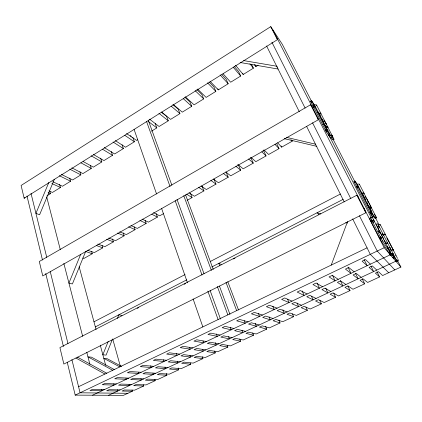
<?xml version="1.0" encoding="UTF-8"?>
<svg xmlns="http://www.w3.org/2000/svg" width="422" height="422" viewBox="0 0 422 422"><rect width="100%" height="100%" fill="white"/><g stroke="black" fill="none" stroke-linecap="round" stroke-linejoin="round"><path stroke-width="0.63" d="M331.233 265.09L347.559 221.555M108.185 341.451L102.847 354.775L106.091 355.113L112.442 339.246M117.406 318.431L118.862 314.796L121.963 315.445M375.295 218.469L376.366 217.768L376.213 217.235M85.745 251.28L72.389 283.98L68.923 283.088L80.655 254.408M54.375 179.292L39.599 214.772L35.928 213.358L48.815 182.457M311.536 101.269L282.376 44.431L270.745 26.644L21.1 185.474L24.165 198.282L24.919 197.422M24.165 198.282L277.402 39.684L277.148 38.265M46.984 195.824L50.45 193.682L49.801 191.203M59.607 184.393L60.451 187.495L52.439 192.448L48.957 190.902M69.714 178.121L70.585 181.228L62.467 186.25L52.75 181.697M79.953 171.765L80.86 174.877L72.631 179.962L61.38 174.413M90.329 165.318L91.268 168.436L82.928 173.595L71.872 167.845M100.658 158.166L101.823 161.911L93.367 167.138L83.076 161.494M111.313 151.545L112.521 155.296L103.949 160.592L93.283 154.426M122.09 144.757L123.366 148.586L114.678 153.961L104.218 147.573M132.851 137.403L134.365 141.787L125.556 147.236L115.306 140.621M137.699 139.724L136.58 140.415L126.553 133.574M151.493 131.195L156.82 127.898L155.206 123.504M161.188 112.004L166.616 116.409L168.294 120.803L159.105 126.489L149.541 119.173M172.909 104.661L178.195 109.208L179.925 113.613L170.604 119.373L161.774 112.21M184.799 97.213L189.937 101.908L191.725 106.312L182.272 112.157L173.199 104.345M196.868 89.643L201.858 94.496L203.705 98.906L194.104 104.841L185.295 96.765M209.117 81.974L213.943 86.979L215.853 91.395L206.121 97.413L197.58 89.068M210.472 81.715L218.301 89.875L228.175 83.772L226.208 79.357L221.967 74.657M234.152 66.28L238.652 71.619L240.688 76.034L230.665 82.232L223.106 73.803M235.529 65.283L243.209 74.472L253.385 68.185L251.544 64.318M254.392 64.603L255.943 66.597L258.116 65.252M320.804 113.381L334.008 139.276L331.323 137.023L330.294 137.551L326.327 131.912L310.581 101.174L311.547 100.615L314.564 105.062L330.183 135.446L329.197 135.989L328.316 134.27M312.538 107.504L310.624 104.735L39.299 261.487L42.759 275.946L318.309 119.779L317.455 117.121M91.632 251.433L92.291 253.754L83.999 258.417L82.786 258.027M102.098 245.525L102.773 247.851L94.375 252.578L87.797 250.304M112.526 238.952L113.402 241.864L104.888 246.659L97.846 244.058M123.271 232.881L124.179 235.803L115.549 240.661L108.844 238.019M134.164 226.725L135.103 229.652L126.352 234.579L119.785 231.815M145.205 220.484L146.176 223.417L137.303 228.413L130.878 225.522M156.203 213.569L157.411 217.093L148.412 222.157L142.13 219.139M163.667 213.569L159.674 215.816L153.539 212.672M187.094 200.381L192.063 197.586L190.512 193.45M202.117 186.16L203.947 190.892L194.426 196.251L188.972 192.812M214.112 179.366L216.006 184.103L206.347 189.541L201.051 185.96M226.287 172.471L228.239 177.219L218.438 182.737L213.316 179.007M237.681 164.659L238.641 165.471L240.661 170.224L230.707 175.826L225.765 171.949M250.251 157.527L251.174 158.371L253.263 163.135L243.167 168.816L238.404 164.78M263.006 150.29L263.898 151.166L266.05 155.934L255.801 161.7L251.227 157.512M276.806 143.855L279.026 148.628L268.629 154.484L263.956 149.842M277.634 142.815L281.648 147.151L292.203 141.212L291.692 140.146M326.327 131.912L327.324 131.358L330.183 135.446M329.134 135.262L330.342 137.561L333.011 139.777L333.955 139.255M369.672 218.316L372.151 217.013L391.041 253.764L389.923 254.292L381.52 241.474A5.903 0.364 61.9 0 1 379.178 237.433L370.532 220.516A5.818 0.359 61.8 0 1 369.672 218.316L371.075 217.552M372.647 216.934L371.17 215.035L353.963 181.571L354.965 181.049L357.376 184.34L374.414 217.377L372.209 214.518L354.965 181.049M93.974 321.801L185.084 274.558M210.198 261.54L340.443 194.009M95.346 326.902L186.724 279.865M211.823 266.947L343.165 199.342M358.442 197.301L356.848 195.238L59.919 347.601L63.859 364.059L365.811 212.788L364.165 208.505M137.166 308.387L138.864 307.517M184.171 284.286L185.606 283.547M233.519 258.976L235.043 258.19M371.17 215.035L372.209 214.518M371.059 217.588L372.151 217.013M370.532 220.516L371.661 219.952A5.818 0.348 61.8 0 1 370.796 217.757M376.366 217.768L375.385 218.258A5.059 0.269 61.7 0 0 375.374 218.105M379.178 237.433L380.333 236.874A5.903 0.353 61.8 0 0 382.67 240.92L391.041 253.764M78.571 386.726L367.066 247.841M381.52 241.474L382.67 240.92M67.293 362.472L75.195 395.119L384.21 247.719L400.9 267.084L382.617 275.534L378.513 271.699L375.411 273.145L379.605 276.927L367.657 282.45L363.115 278.868L360.072 280.282L364.692 283.821L352.94 289.255L347.981 285.91L344.98 287.308L350.023 290.605L338.455 295.954L333.09 292.842L330.141 294.213L335.585 297.278L324.196 302.542L318.446 299.657L315.545 301.007L321.374 303.845L310.17 309.025L304.04 306.361L301.187 307.691L307.39 310.312L296.349 315.419L289.856 312.966L287.044 314.269L293.612 316.679L292.43 313.857M92.55 395.203L390.303 254.782M392.74 257.61L393.832 257.098L392.339 254.192M397.308 261.128L396.2 261.624A2.368 0.554 -24.1 0 0 398.537 259.941A2.368 0.554 -24.1 0 0 395.477 260.775L396.532 260.268L394.617 258.016L393.526 258.528L392.935 257.373M108.581 395.282L395.841 261.213M132.044 390.018L132.381 391.22L123.43 395.356L75.195 395.119M143.369 384.769L143.723 385.977L134.639 390.176L124.369 389.981L122.069 391.052L132.381 391.22M154.863 379.447L155.227 380.655L146.012 384.917L135.979 384.579L133.642 385.666L143.723 385.977M166.331 373.438L166.896 375.263L157.548 379.584L147.758 379.098L145.39 380.201L155.227 380.655M178.153 367.958L178.738 369.788L169.254 374.172L159.716 373.533L157.311 374.652L166.896 375.263M190.348 363.01L190.749 364.233L181.128 368.686L171.849 367.884L169.407 369.023L178.738 369.788M202.317 356.759L202.945 358.6L193.176 363.115L184.166 362.15L181.692 363.305L190.749 364.233M214.671 351.03L215.315 352.876L205.403 357.46L196.673 356.332L194.157 357.503L202.945 358.6M227.205 345.217L227.875 347.074L217.815 351.721L209.375 350.424L206.817 351.61L215.315 352.876M239.796 338.945L240.624 341.176L230.412 345.898L222.267 344.421L219.672 345.629L227.875 347.074M252.715 332.958L253.569 335.195L243.199 339.99L235.365 338.323L232.728 339.552L240.624 341.176M265.607 326.311L266.715 329.118L256.18 333.987L248.663 332.135L245.989 333.38L253.569 335.195M278.916 320.134L280.06 322.946L269.363 327.889L262.178 325.847L259.456 327.113L266.715 329.118M293.612 316.679L282.751 321.701L275.904 319.454L273.139 320.741L280.06 322.946M127.898 393.293L80.064 392.798L71.893 359.576M104.413 389.611L92.413 389.385L89.976 390.545L102.024 390.735L101.718 389.569M120.106 389.902L109.024 389.696L106.655 390.809L117.785 390.988L117.443 389.738M116.467 383.925L104.73 383.529L102.251 384.706L114.045 385.07L113.724 383.893M131.812 384.442L120.977 384.073L118.571 385.207L129.454 385.539L129.1 384.284M128.71 378.149L117.247 377.579L114.726 378.777L126.247 379.309L125.92 378.133M143.691 378.893L133.115 378.37L130.672 379.515L141.301 380.011L140.932 378.756M141.148 372.288L129.96 371.534L127.402 372.753L138.643 373.465L138.3 372.283M155.75 373.264L145.437 372.573L142.958 373.739L153.323 374.398L152.943 373.138M153.777 366.328L142.884 365.389L140.283 366.628L151.234 367.53L150.701 365.753M167.993 367.551L157.955 366.686L155.438 367.873L165.529 368.701L164.997 366.992M166.611 360.277L156.019 359.148L153.376 360.404L164.026 361.496L163.472 359.713M180.421 361.754L170.673 360.71L168.114 361.912L177.92 362.92L177.372 361.206M179.645 354.127L169.37 352.797L166.685 354.079L177.024 355.366L176.443 353.578M193.044 355.862L183.586 354.638L180.991 355.862L190.501 357.049L189.932 355.324M192.896 347.881L182.948 346.346L180.215 347.644L190.232 349.136L189.631 347.343M205.862 349.88L196.71 348.466L194.067 349.711L203.283 351.083L202.687 349.358M243.599 60.583L276.663 66.207L277.365 67.193M240.134 62.498L278.13 69.05M206.363 341.53L196.752 339.784L193.972 341.103L203.652 342.806L203.029 341.008M218.876 343.803L210.045 342.2L207.36 343.461L216.259 345.027L215.442 342.717M220.047 335.073L210.789 333.111L207.962 334.451L217.293 336.376L216.433 333.96M232.1 337.632L223.597 335.828L220.87 337.109L229.441 338.877L228.592 336.556M286.585 137.377L315.762 144.25M284.259 138.643L316.859 146.371M233.962 328.511L225.068 326.322L222.194 327.688L231.161 329.835L230.27 327.414M245.535 331.365L237.37 329.35L234.595 330.653L242.829 332.626L241.954 330.299M248.11 321.844L239.59 319.417L236.668 320.804L245.261 323.183L244.338 320.757M259.182 324.993L251.37 322.767L248.553 324.096L256.434 326.275L255.305 323.357M320.778 213.907L317.033 212.788L318.768 214.423M345.771 222.489L347.654 223.053M262.495 315.055L254.371 312.391L251.396 313.804L259.599 316.421L258.401 313.377M273.05 318.52L265.607 316.078L262.737 317.423L270.259 319.823L269.088 316.896M85.687 251.501L92.291 253.754M96.295 245.488L102.773 247.851M277.127 308.155L269.405 305.243L266.377 306.683L274.179 309.548L272.828 306.214M287.145 311.942L280.076 309.273L277.164 310.639L284.307 313.266L282.856 309.743M106.671 239.248L113.402 241.864M117.585 233.06L124.179 235.803M292.019 301.134L284.718 297.964L281.638 299.43L289.017 302.548L287.619 299.203M301.482 305.248L294.804 302.347L291.845 303.74L298.597 306.599L297.093 303.065M48.119 192.659L50.45 193.682M128.647 226.788L135.103 229.652M221.27 264.473L218.807 263.349L219.735 265.807M51.853 183.512L60.451 187.495M139.867 220.426L146.176 223.417M59.302 175.716L70.585 181.228M307.153 293.997L300.3 290.558L297.162 292.05L304.109 295.432L302.173 290.958M316.046 298.454L309.774 295.31L306.762 296.724L313.113 299.82L311.563 296.276M151.804 214.255L157.411 217.093M69.762 169.164L80.86 174.877M121.578 366.401L107.051 358.647L103.807 358.341L119.864 366.934M80.94 162.829L91.268 168.436M114.378 369.577L91.453 357.165L87.95 356.833L112.711 370.284M77.479 357.144L106.829 373.296M75.934 358.03L104.92 374.04M91.115 155.781L101.823 161.911M322.561 286.733L316.157 283.02L312.96 284.533L319.454 288.194L317.202 283.146M330.853 291.544L325.003 288.152L321.939 289.592L327.873 292.931L325.731 288.194M102.572 149.282L112.521 155.296M186.571 194.167L192.063 197.586M113.075 142.019L123.366 148.586M198.625 187.336L203.947 190.892M124.822 135.351L134.365 141.787M338.233 279.338L332.304 275.339L329.049 276.885L335.079 280.825L332.483 275.202M345.908 284.512L340.496 280.867L337.378 282.334L342.875 285.931L340.39 280.583M130.203 135.589L131.263 136.311M210.852 180.405L216.006 184.103M148.222 121.394L156.82 127.898M223.259 173.368L228.239 177.219M354.185 271.815L348.751 267.522L345.439 269.099L350.972 273.329L348.018 267.121M361.221 277.37L356.263 273.456L353.087 274.949L358.136 278.805L355.54 273.387M158.92 113.291L168.294 120.803M235.861 166.226L240.661 170.224M171.285 106.254L179.925 113.613M248.648 158.973L253.263 163.135M183.327 98.711L191.725 106.312M370.426 264.156L365.499 259.562L362.123 261.165L367.156 265.702L364.096 259.472M376.793 270.101L372.304 265.913L369.076 267.432L373.66 271.562L370.975 266.129M195.106 90.614L203.705 98.906M261.804 151.788L266.05 155.934M388.673 272.733L370.305 254.35L352.671 218.918M207.529 82.828L215.853 91.395M274.975 144.324L279.026 148.628M394.765 269.916L377.231 251.048L359.428 215.747M220.142 74.926L228.175 83.772M290.916 139.719L292.203 141.212M393.832 257.098L391.827 254.74L390.714 255.263A2.474 0.612 -24.2 0 0 393.13 253.453A2.474 0.612 -24.2 0 0 389.917 254.318M233.35 67.383L240.688 76.034M377.252 227.02L377.848 227.769M249.861 63.717L253.385 68.185M376.888 223.127L378.323 224.963L396.532 260.268M369.588 208.02L370.178 208.8M362.018 193.339L362.482 193.972M353.963 181.571L354.654 182.51M389.701 247.429L389.991 247.893M371.154 220.949L371.128 221.091M325.763 126.843L326.897 128.488M310.581 101.174L311.594 102.651M313.077 105.664L313.288 105.996M331.877 135.393L332.81 137.134L331.935 135.636M325.494 122.976L325.452 123.06M380.18 238.72L380.407 239.037L380.296 238.704M390.561 249.17L390.761 249.449L390.535 248.911M365.225 196.573L365.911 197.67M382.828 234.025L382.622 233.735L382.733 234.031M366.254 198.219L367.172 199.759M323.964 120.101L324.65 121.209M325.605 130.013L325.315 129.596L325.958 130.883M326.09 131.105L326.38 131.522L326.137 130.973M324.798 121.452L326.712 124.828M371.946 222.616L371.661 222.13M370.083 212.456L370.347 212.91M383.371 235.249L383.661 235.713L383.366 235.001M370.706 213.806L370.442 213.353M356.769 186.545C355.667 184.752 357.851 188.929 357.281 187.505M387.997 240.361L388.245 240.788M325.599 123.15L326.195 124.253M380.043 238.493L379.457 237.391M367.346 200.07L368.074 201.378M374.493 214.223L374.757 214.698M313.419 106.217L314.026 107.441L313.029 105.695M325.737 130.24L326.011 130.736M395.609 255.057L395.878 255.542M382.954 234.236L383.229 234.737M325.932 123.952L325.552 123.256M356.901 186.788L357.165 187.284M390.128 248.136L390.408 248.663M390.155 248.452L390.297 248.716M367.726 201.094L367.963 201.552M362.023 193.608C359.808 189.605 363.178 196.161 362.023 193.608A1.646 0.559 -25.9 0 1 362.414 193.44M370.3 213.094L369.957 212.403M371.508 221.845L371.233 221.307M379.906 237.929L380.053 238.214M359.349 184.192L363.996 193.176M380.317 224.72L385.281 234.31M363.938 193.202L371.518 207.851A2.237 0.707 -25.5 0 0 369.614 208.035A2.268 0.717 -25.5 0 1 371.618 208.009M385.223 234.337L393.32 249.988M368.258 201.716L375.717 216.154M375.585 218.053L379.199 225.058M397.587 260.664L400.9 267.084M362.092 192.88L362.672 193.999M362.957 194.558L365.674 199.817M367.177 202.739L367.784 203.905M368.686 205.662L370.194 208.579M370.495 209.164L371.993 212.076M373.496 214.983L374.098 216.143M316.6 105.089L320.862 113.349M392.534 253.975L394.617 258.016M333.311 139.756L354.654 181.212M319.438 113.919L320.003 115.021M320.303 115.602L320.905 116.773M321.506 117.938L323.911 122.617M325.415 125.54L326.016 126.705M327.504 129.601L328.089 130.741M328.68 131.886L330.146 134.739M376.044 224.05L376.646 225.216M377.247 226.387L377.848 227.558M378.149 228.138L378.745 229.299M379.341 230.459L383.814 239.158M384.41 240.318L385.903 243.214M387.385 246.105L390.941 253.01M311.547 100.615L327.324 131.358M328.643 134.618L371.36 217.868M389.1 252.44L389.701 253.611M328.337 134.28L329.218 136A2.247 0.971 -27.6 0 1 332.235 135.404A2.247 0.971 -27.6 0 1 330.305 137.546M389.031 252.556L389.622 253.738M371.661 219.952L380.333 236.874M272.881 29.915L384.21 247.719M270.745 26.644L277.402 39.684M310.624 104.735L318.309 119.779M356.848 195.238L365.811 212.788M271.884 42.189L305.122 108.085M312.538 122.791L350.819 198.688M266.583 45.961L299.288 111.672M306.625 126.41L344.188 201.88M377.041 271.752L379.605 276.927M375 215.162L375.153 215.494M362.208 278.662L364.692 283.821M389.886 247.936L389.712 247.55M255.152 64.941L255.943 66.597M375.838 216.407L376.139 217.061M347.881 286.032L350.023 290.605M281.089 145.959L281.648 147.151M323.052 124.585L322.93 124.311M242.697 73.37L243.209 74.472M333.765 293.29L335.585 297.278M319.865 300.438L321.374 303.845M217.821 88.773L218.301 89.875M305.929 306.915L307.39 310.312M227.796 281.69L238.52 309.985M225.992 282.381L236.652 310.618M185.596 194.943L213.258 269.415M219.429 286.032L229.948 314.343M183.77 195.708L211.396 270.412M217.33 286.469L227.833 314.87M148.233 120.143L171.865 185.205M177.04 199.458L204.042 273.82M210.119 290.547L220.474 319.053M146.582 121.573L170.05 186.535M175.188 200.761L202.011 275.007M207.824 291.09L218.105 319.554M134.09 129.422L156.573 194.009M161.542 208.294L187.484 282.814M193.107 298.961L202.834 326.902M112.721 338.971L120.307 366.132M79.167 266.778L96.084 329.64M100.262 345.159L105.695 365.362M46.684 196.884L60.32 249.729M63.838 263.375L82.659 336.313M86.763 352.217L89.907 364.408M31.012 193.366L46.752 257.362M50.207 271.415L67.963 343.603M26.987 196.04L42.49 260.052M45.745 273.493L63.416 346.467M371.07 217.583A2.405 0.733 -25.2 0 1 373.502 216.665A2.405 0.733 -25.2 0 1 374.166 217.246M377.294 227.047A2.39 0.691 -24.9 0 1 379.12 226.698A2.39 0.691 -24.9 0 1 378.988 227.505M386.109 243.394A1.836 0.48 -24.5 0 0 385.676 243.547A1.804 0.475 -24.5 0 1 386.067 243.42M385.719 243.352A2.453 0.644 -24.5 0 1 387.686 243.462M385.687 243.378A2.421 0.638 -24.5 0 1 387.623 243.489M377.257 227.258A1.778 0.512 -24.9 0 1 378.381 226.973M333.011 139.529A4.943 0.264 61.2 0 1 333.011 139.777M327.641 127.724A2.231 0.992 -27.9 0 0 327.599 126.647A2.231 0.992 -27.9 0 0 325.816 126.837A2.2 0.981 -27.9 0 1 327.778 127.402M320.04 114.584A1.651 0.77 -28.3 0 1 319.734 114.847M318.341 113.618A2.173 1.013 -28.3 0 1 320.889 113.634M314.105 105.31A2.189 1.05 -28.6 0 1 316.046 104.798A2.189 1.05 -28.6 0 1 316.637 105.669M319.992 114.599A1.619 0.754 -28.3 0 1 319.697 114.853M326.913 128.051A1.635 0.728 -27.9 0 1 326.607 128.304M373.924 217.61A2.284 0.691 -25.2 0 1 376.403 217.151A2.284 0.691 -25.2 0 1 374.789 218.723M362.994 194.231A1.646 0.559 -25.9 0 1 362.677 194.458M362.071 193.329A2.242 0.76 -25.9 0 1 363.954 193.624M357.429 184.33A2.226 0.786 -26.1 0 1 359.317 184.657M369.588 208.246A1.667 0.527 -25.5 0 1 369.978 208.109M396.775 256.866A5.291 0.28 61.9 0 0 396.633 256.565L388.82 241.468A5.217 0.274 61.8 0 0 388.066 240.102M396.912 257.151A5.291 0.28 61.9 0 1 397.155 257.663M397.345 258.095A5.291 0.28 61.9 0 1 397.482 258.433M386.805 237.955A5.217 0.274 61.8 0 1 386.932 238.156M387.217 238.625A5.217 0.274 61.8 0 1 387.887 239.775M390.867 250.494A2.347 0.591 -24.3 0 1 392.898 249.861A2.347 0.591 -24.3 0 1 393.283 250.33M384.954 234.97A2.316 0.638 -24.7 0 0 384.964 234.189A2.316 0.638 -24.7 0 0 382.786 234.806A2.284 0.628 -24.7 0 1 384.743 234.221A2.284 0.628 -24.7 0 1 385.144 234.727M377.832 225.195A2.3 0.67 -25 0 1 379.832 224.588A2.3 0.67 -25 0 1 380.248 225.126M390.841 250.515A2.316 0.58 -24.3 0 1 392.845 249.893A2.316 0.58 -24.3 0 1 393.225 250.357M381.551 238.441L380.38 236.283L381.551 238.441M379.499 232.875L378.355 230.765L379.457 232.875M374.393 221.661L373.275 219.604L374.393 221.661M373.306 222.362L372.151 220.237L373.306 222.362M371.961 213.579L370.896 211.622L371.961 213.579M368.912 207.044L367.868 205.113L368.912 207.044M358.457 187.389L357.418 185.48L358.457 187.389M327.366 130.968L326.306 129.042L327.366 130.968M324.951 125.608L323.901 123.709L324.951 125.608M318.905 113.84L317.866 111.962L318.905 113.84M394.217 256.803L393.104 254.719L394.217 256.803M314.991 106.887L313.947 104.999L314.991 106.887M388.556 249.26L387.412 247.155L388.556 249.26"/></g></svg>
